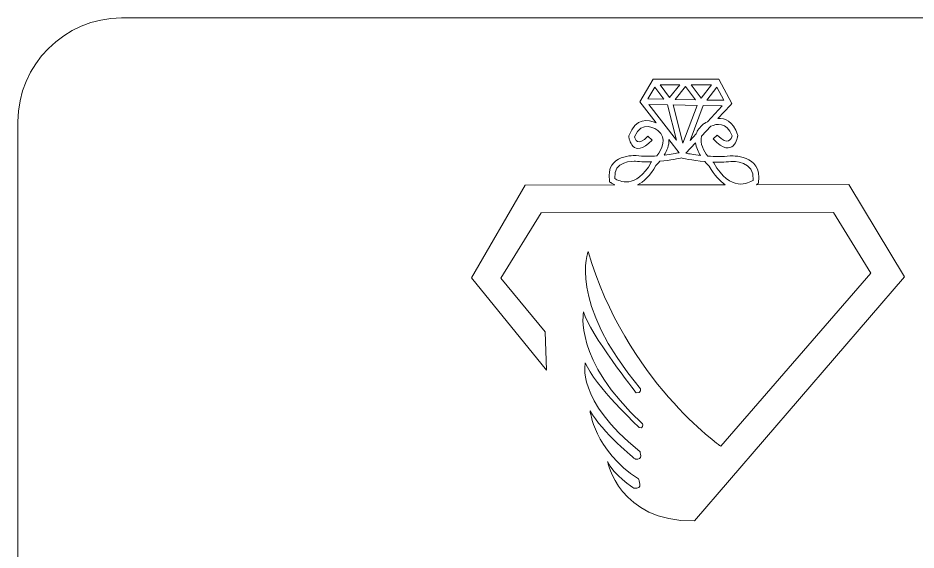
# Model space of a CAD drawing. Header units: millimetres. Extents: x -19.9 to 19.9, y -19.9 to 19.9.
# Drawn here: x -19.9 to 5.99, y 4.58 to 19.9 of the extents above; entities that cross this region are included whole.
import ezdxf

# ---------------------------------------------------------------- set-up
doc = ezdxf.new("R2010")
doc.units = ezdxf.units.MM
doc.header["$MEASUREMENT"] = 0
doc.layers.add('Layer 1', color=7, linetype='Continuous')

msp = doc.modelspace()

# ---------------------------------------------------------------- linework, layer by layer
at = {"layer": 'Layer 1', "color": 250, "lineweight": 18}
msp.add_open_spline([(16.915, 19.9), (16.915, 19.9), (-16.915, 19.9), (-16.915, 19.9), (-18.559, 19.9), (-19.9, 18.559), (-19.9, 16.915), (-19.9, 16.915), (-19.9, -16.915), (-19.9, -16.915), (-19.9, -18.559), (-18.559, -19.9), (-16.915, -19.9), (-16.915, -19.9), (16.915, -19.9), (16.915, -19.9), (18.559, -19.9), (19.9, -18.559), (19.9, -16.915), (19.9, -16.915), (19.9, 16.915), (19.9, 16.915), (19.9, 18.559), (18.559, 19.9), (16.915, 19.9)], degree=3, knots=[0, 0, 0, 0, 0.125, 0.125, 0.125, 0.25, 0.25, 0.25, 0.375, 0.375, 0.375, 0.5, 0.5, 0.5, 0.625, 0.625, 0.625, 0.75, 0.75, 0.75, 0.875, 0.875, 0.875, 1, 1, 1, 1], dxfattribs=at)
at = {"layer": 'Layer 1', "color": 250, "lineweight": 9}
for points, knots in [([(-2.6974, 15.0928), (-2.7739, 15.1298), (-2.8187, 15.1659), (-2.8192, 15.1663), (-2.8192, 15.1663), (-2.8441, 15.1856), (-2.8441, 15.1856), (-2.8441, 15.1856), (-2.8492, 15.2174), (-2.8492, 15.2174), (-2.9741, 15.9974), (-2.0888, 15.9358), (-2.0839, 15.9355), (-1.8763, 15.9136), (-1.6685, 15.9161), (-1.4819, 15.9293), (-1.3378, 16.1188), (-1.1765, 16.4328), (-1.4512, 16.6612), (-1.4826, 16.6838), (-1.934, 16.9974), (-2.1291, 16.4745), (-2.1126, 16.4094), (-2.0317, 16.1866), (-1.7409, 16.4951), (-1.7409, 16.4951), (-1.6235, 16.3847), (-1.6235, 16.3847), (-2.1852, 15.7886), (-2.292, 16.4683), (-2.2922, 16.4701), (-2.2922, 16.4701), (-2.2946, 16.4885), (-2.2946, 16.4885), (-2.2946, 16.4885), (-2.2884, 16.5067), (-2.2884, 16.5067), (-2.0999, 17.0514), (-1.7201, 16.9741), (-1.5082, 16.8781), (-1.5082, 16.8781), (-1.976, 17.4839), (-1.976, 17.4839), (-1.976, 17.4839), (-1.5907, 18.1372), (-1.5907, 18.1372), (-1.5907, 18.1372), (0.3058, 18.1372), (0.3058, 18.1372), (0.3058, 18.1372), (0.6748, 17.4328), (0.6748, 17.4328), (0.6748, 17.4328), (0.6361, 17.3912), (0.6361, 17.3912), (0.6361, 17.3912), (0.2778, 17.0055), (0.2778, 17.0055), (0.4804, 17.02), (0.7079, 16.931), (0.8429, 16.5414), (0.8429, 16.5414), (0.8499, 16.521), (0.8499, 16.521), (0.8499, 16.521), (0.8461, 16.5004), (0.8461, 16.5004), (0.8458, 16.4985), (0.733, 15.7893), (0.1415, 16.4164), (0.1415, 16.4164), (0.2589, 16.5268), (0.2589, 16.5268), (0.575, 16.1917), (0.6644, 16.4345), (0.6834, 16.5098), (0.5312, 16.9188), (0.2353, 16.8566), (0.0693, 16.7809), (0.0693, 16.7809), (-0.1986, 16.4925), (-0.1986, 16.4925), (-0.2532, 16.2884), (-0.1297, 16.0687), (-0.017, 15.9207), (0.1837, 15.9064), (0.4072, 15.9035), (0.6301, 15.927), (0.6353, 15.9273), (1.5746, 15.9926), (1.4424, 15.1657), (1.4424, 15.1657), (1.4372, 15.1335), (1.4372, 15.1335), (1.4372, 15.1335), (1.4112, 15.114), (1.4112, 15.114), (1.411, 15.1138), (1.4042, 15.1084), (1.3915, 15.0995), (1.3915, 15.0995), (4.0494, 15.1039), (4.0494, 15.1039), (4.0494, 15.1039), (5.6544, 12.4456), (5.6544, 12.4456), (5.6544, 12.4456), (-0.4011, 5.4194), (-0.4011, 5.4194), (-2.5809, 5.382), (-2.9035, 7.1252), (-2.9035, 7.1252), (-2.7553, 6.7621), (-2.1498, 6.3568), (-2.1498, 6.3568), (-1.8572, 6.3087), (-2.0136, 6.6233), (-2.0136, 6.6233), (-3.2934, 7.4606), (-3.4102, 8.5907), (-3.4102, 8.5907), (-3.0689, 7.9725), (-2.1014, 7.192), (-2.1014, 7.192), (-1.8673, 7.1518), (-1.9735, 7.4194), (-1.9735, 7.4194), (-3.8378, 8.8958), (-3.5458, 9.9724), (-3.5458, 9.9724), (-3.2906, 9.322), (-1.9975, 8.1069), (-1.9975, 8.1069), (-1.86, 8.0537), (-1.8944, 8.2075), (-1.8944, 8.2075), (-3.9077, 10.0663), (-3.597, 11.4343), (-3.597, 11.4343), (-3.4301, 10.8197), (-2.0808, 9.1025), (-2.0808, 9.1025), (-1.9155, 9.089), (-1.959, 9.2231), (-1.959, 9.2231), (-4.0735, 11.7571), (-3.4639, 13.1741), (-3.4639, 13.1741), (-2.3846, 9.4699), (0.3576, 7.5688), (0.3576, 7.5688), (0.3576, 7.5688), (4.6816, 12.5475), (4.6816, 12.5475), (4.6816, 12.5475), (3.6125, 14.2939), (3.6125, 14.2939), (3.6125, 14.2939), (-4.8212, 14.29), (-4.8212, 14.29), (-4.8212, 14.29), (-5.977, 12.4078), (-5.977, 12.4078), (-5.977, 12.4078), (-4.7015, 10.8627), (-4.7015, 10.8627), (-4.7015, 10.8627), (-4.6629, 9.7589), (-4.6629, 9.7589), (-4.6629, 9.7589), (-6.8302, 12.4167), (-6.8302, 12.4167), (-6.8302, 12.4167), (-5.2757, 15.0886), (-5.2757, 15.0886), (-5.2757, 15.0886), (-2.6974, 15.0928), (-2.6974, 15.0928)], [0, 0, 0, 0, 0.0169492, 0.0169492, 0.0169492, 0.0338983, 0.0338983, 0.0338983, 0.0508475, 0.0508475, 0.0508475, 0.0677966, 0.0677966, 0.0677966, 0.0847458, 0.0847458, 0.0847458, 0.1016949, 0.1016949, 0.1016949, 0.1186441, 0.1186441, 0.1186441, 0.1355932, 0.1355932, 0.1355932, 0.1525424, 0.1525424, 0.1525424, 0.1694915, 0.1694915, 0.1694915, 0.1864407, 0.1864407, 0.1864407, 0.2033898, 0.2033898, 0.2033898, 0.220339, 0.220339, 0.220339, 0.2372881, 0.2372881, 0.2372881, 0.2542373, 0.2542373, 0.2542373, 0.2711864, 0.2711864, 0.2711864, 0.2881356, 0.2881356, 0.2881356, 0.3050847, 0.3050847, 0.3050847, 0.3220339, 0.3220339, 0.3220339, 0.3389831, 0.3389831, 0.3389831, 0.3559322, 0.3559322, 0.3559322, 0.3728814, 0.3728814, 0.3728814, 0.3898305, 0.3898305, 0.3898305, 0.4067797, 0.4067797, 0.4067797, 0.4237288, 0.4237288, 0.4237288, 0.440678, 0.440678, 0.440678, 0.4576271, 0.4576271, 0.4576271, 0.4745763, 0.4745763, 0.4745763, 0.4915254, 0.4915254, 0.4915254, 0.5084746, 0.5084746, 0.5084746, 0.5254237, 0.5254237, 0.5254237, 0.5423729, 0.5423729, 0.5423729, 0.559322, 0.559322, 0.559322, 0.5762712, 0.5762712, 0.5762712, 0.5932203, 0.5932203, 0.5932203, 0.6101695, 0.6101695, 0.6101695, 0.6271186, 0.6271186, 0.6271186, 0.6440678, 0.6440678, 0.6440678, 0.6610169, 0.6610169, 0.6610169, 0.6779661, 0.6779661, 0.6779661, 0.6949153, 0.6949153, 0.6949153, 0.7118644, 0.7118644, 0.7118644, 0.7288136, 0.7288136, 0.7288136, 0.7457627, 0.7457627, 0.7457627, 0.7627119, 0.7627119, 0.7627119, 0.779661, 0.779661, 0.779661, 0.7966102, 0.7966102, 0.7966102, 0.8135593, 0.8135593, 0.8135593, 0.8305085, 0.8305085, 0.8305085, 0.8474576, 0.8474576, 0.8474576, 0.8644068, 0.8644068, 0.8644068, 0.8813559, 0.8813559, 0.8813559, 0.8983051, 0.8983051, 0.8983051, 0.9152542, 0.9152542, 0.9152542, 0.9322034, 0.9322034, 0.9322034, 0.9491525, 0.9491525, 0.9491525, 0.9661017, 0.9661017, 0.9661017, 0.9830508, 0.9830508, 0.9830508, 1, 1, 1, 1]), ([(-1.5374, 17.9103), (-1.5374, 17.9103), (-1.7394, 17.5678), (-1.7394, 17.5678), (-1.7394, 17.5678), (-1.2794, 17.5596), (-1.2794, 17.5596), (-1.2794, 17.5596), (-1.5374, 17.9103), (-1.5374, 17.9103)], [0, 0, 0, 0, 0.3333333, 0.3333333, 0.3333333, 0.6666667, 0.6666667, 0.6666667, 1, 1, 1, 1]), ([(-0.8195, 17.9756), (-0.8195, 17.9756), (-1.3853, 17.9756), (-1.3853, 17.9756), (-1.3853, 17.9756), (-1.1151, 17.6082), (-1.1151, 17.6082), (-1.1151, 17.6082), (-0.8195, 17.9756), (-0.8195, 17.9756)], [0, 0, 0, 0, 0.3333333, 0.3333333, 0.3333333, 0.6666667, 0.6666667, 0.6666667, 1, 1, 1, 1]), ([(-0.952, 17.5538), (-0.952, 17.5538), (-0.3701, 17.5434), (-0.3701, 17.5434), (-0.3701, 17.5434), (-0.6536, 17.9248), (-0.6536, 17.9248), (-0.6536, 17.9248), (-0.952, 17.5538), (-0.952, 17.5538)], [0, 0, 0, 0, 0.3333333, 0.3333333, 0.3333333, 0.6666667, 0.6666667, 0.6666667, 1, 1, 1, 1]), ([(0.0924, 17.9756), (0.0924, 17.9756), (-0.4907, 17.9756), (-0.4907, 17.9756), (-0.4907, 17.9756), (-0.2061, 17.5927), (-0.2061, 17.5927), (-0.2061, 17.5927), (0.0924, 17.9756), (0.0924, 17.9756)], [0, 0, 0, 0, 0.3333333, 0.3333333, 0.3333333, 0.6666667, 0.6666667, 0.6666667, 1, 1, 1, 1]), ([(0.4429, 17.5289), (0.4429, 17.5289), (0.2441, 17.9085), (0.2441, 17.9085), (0.2441, 17.9085), (-0.0451, 17.5376), (-0.0451, 17.5376), (-0.0451, 17.5376), (0.4429, 17.5289), (0.4429, 17.5289)], [0, 0, 0, 0, 0.3333333, 0.3333333, 0.3333333, 0.6666667, 0.6666667, 0.6666667, 1, 1, 1, 1]), ([(-1.7129, 17.4065), (-1.7129, 17.4065), (-0.9201, 16.3799), (-0.9201, 16.3799), (-0.9201, 16.3799), (-1.1806, 17.397), (-1.1806, 17.397), (-1.1806, 17.397), (-1.7129, 17.4065), (-1.7129, 17.4065)], [0, 0, 0, 0, 0.3333333, 0.3333333, 0.3333333, 0.6666667, 0.6666667, 0.6666667, 1, 1, 1, 1]), ([(-0.3229, 17.3817), (-0.3229, 17.3817), (-1.0139, 17.394), (-1.0139, 17.394), (-1.0139, 17.394), (-0.7312, 16.2901), (-0.7312, 16.2901), (-0.7312, 16.2901), (-0.3229, 17.3817), (-0.3229, 17.3817)], [0, 0, 0, 0, 0.3333333, 0.3333333, 0.3333333, 0.6666667, 0.6666667, 0.6666667, 1, 1, 1, 1]), ([(-0.5275, 16.3752), (-0.5275, 16.3752), (-0.3498, 16.5666), (-0.3498, 16.5666), (-0.3171, 16.6609), (-0.254, 16.7535), (-0.1471, 16.8411), (-0.1446, 16.8431), (-0.0994, 16.8767), (-0.0276, 16.9135), (-0.0276, 16.9135), (0.3954, 17.3689), (0.3954, 17.3689), (0.3954, 17.3689), (-0.1522, 17.3787), (-0.1522, 17.3787), (-0.1522, 17.3787), (-0.5275, 16.3752), (-0.5275, 16.3752)], [0, 0, 0, 0, 0.1666667, 0.1666667, 0.1666667, 0.3333333, 0.3333333, 0.3333333, 0.5, 0.5, 0.5, 0.6666667, 0.6666667, 0.6666667, 0.8333333, 0.8333333, 0.8333333, 1, 1, 1, 1]), ([(-0.8451, 16.0194), (-0.8451, 16.0194), (-1.1365, 16.3967), (-1.1365, 16.3967), (-1.1276, 16.2364), (-1.1938, 16.0783), (-1.2734, 15.949), (-1.0718, 15.9726), (-0.915, 16.0042), (-0.8451, 16.0194)], [0, 0, 0, 0, 0.3333333, 0.3333333, 0.3333333, 0.6666667, 0.6666667, 0.6666667, 1, 1, 1, 1]), ([(-0.3717, 16.3062), (-0.3717, 16.3062), (-0.6494, 16.0071), (-0.6494, 16.0071), (-0.5597, 15.9889), (-0.4096, 15.9614), (-0.2263, 15.9403), (-0.2934, 16.0476), (-0.3525, 16.1741), (-0.3717, 16.3062)], [0, 0, 0, 0, 0.3333333, 0.3333333, 0.3333333, 0.6666667, 0.6666667, 0.6666667, 1, 1, 1, 1]), ([(-1.6327, 15.7605), (-1.7827, 15.7555), (-1.9409, 15.7585), (-2.0976, 15.7751), (-2.1534, 15.7778), (-2.7536, 15.7956), (-2.6946, 15.2756), (-2.5791, 15.2004), (-2.0919, 14.9512), (-1.6433, 15.7452), (-1.6433, 15.7452), (-1.6327, 15.7605), (-1.6327, 15.7605)], [0, 0, 0, 0, 0.25, 0.25, 0.25, 0.5, 0.5, 0.5, 0.75, 0.75, 0.75, 1, 1, 1, 1]), ([(0.4814, 15.098), (0.3294, 15.2017), (0.1721, 15.3707), (0.0206, 15.6358), (0.0029, 15.6528), (-0.0437, 15.6989), (-0.0992, 15.7657), (-0.4765, 15.7981), (-0.7598, 15.8658), (-0.7767, 15.8698), (-0.8332, 15.8567), (-1.0806, 15.8023), (-1.3994, 15.7746), (-1.4504, 15.7134), (-1.4933, 15.6709), (-1.5101, 15.6547), (-1.6841, 15.3506), (-1.8663, 15.1811), (-2.0376, 15.0939), (-2.0376, 15.0939), (0.4814, 15.098), (0.4814, 15.098), (0.4814, 15.098), (0.4814, 15.098), (0.4814, 15.098)], [0, 0, 0, 0, 0.125, 0.125, 0.125, 0.25, 0.25, 0.25, 0.375, 0.375, 0.375, 0.5, 0.5, 0.5, 0.625, 0.625, 0.625, 0.75, 0.75, 0.75, 0.875, 0.875, 0.875, 1, 1, 1, 1]), ([(0.644, 15.7667), (0.4714, 15.7483), (0.2973, 15.7454), (0.1329, 15.7514), (0.1329, 15.7514), (0.1474, 15.7375), (0.1474, 15.7375), (0.1474, 15.7375), (0.1538, 15.7263), (0.1538, 15.7263), (0.6376, 14.8699), (1.1649, 15.1431), (1.2879, 15.2237), (1.354, 15.7878), (0.7062, 15.7696), (0.644, 15.7667)], [0, 0, 0, 0, 0.2, 0.2, 0.2, 0.4, 0.4, 0.4, 0.6, 0.6, 0.6, 0.8, 0.8, 0.8, 1, 1, 1, 1])]:
    msp.add_open_spline(points, degree=3, knots=knots, dxfattribs=at)

doc.saveas('drawing.dxf')
